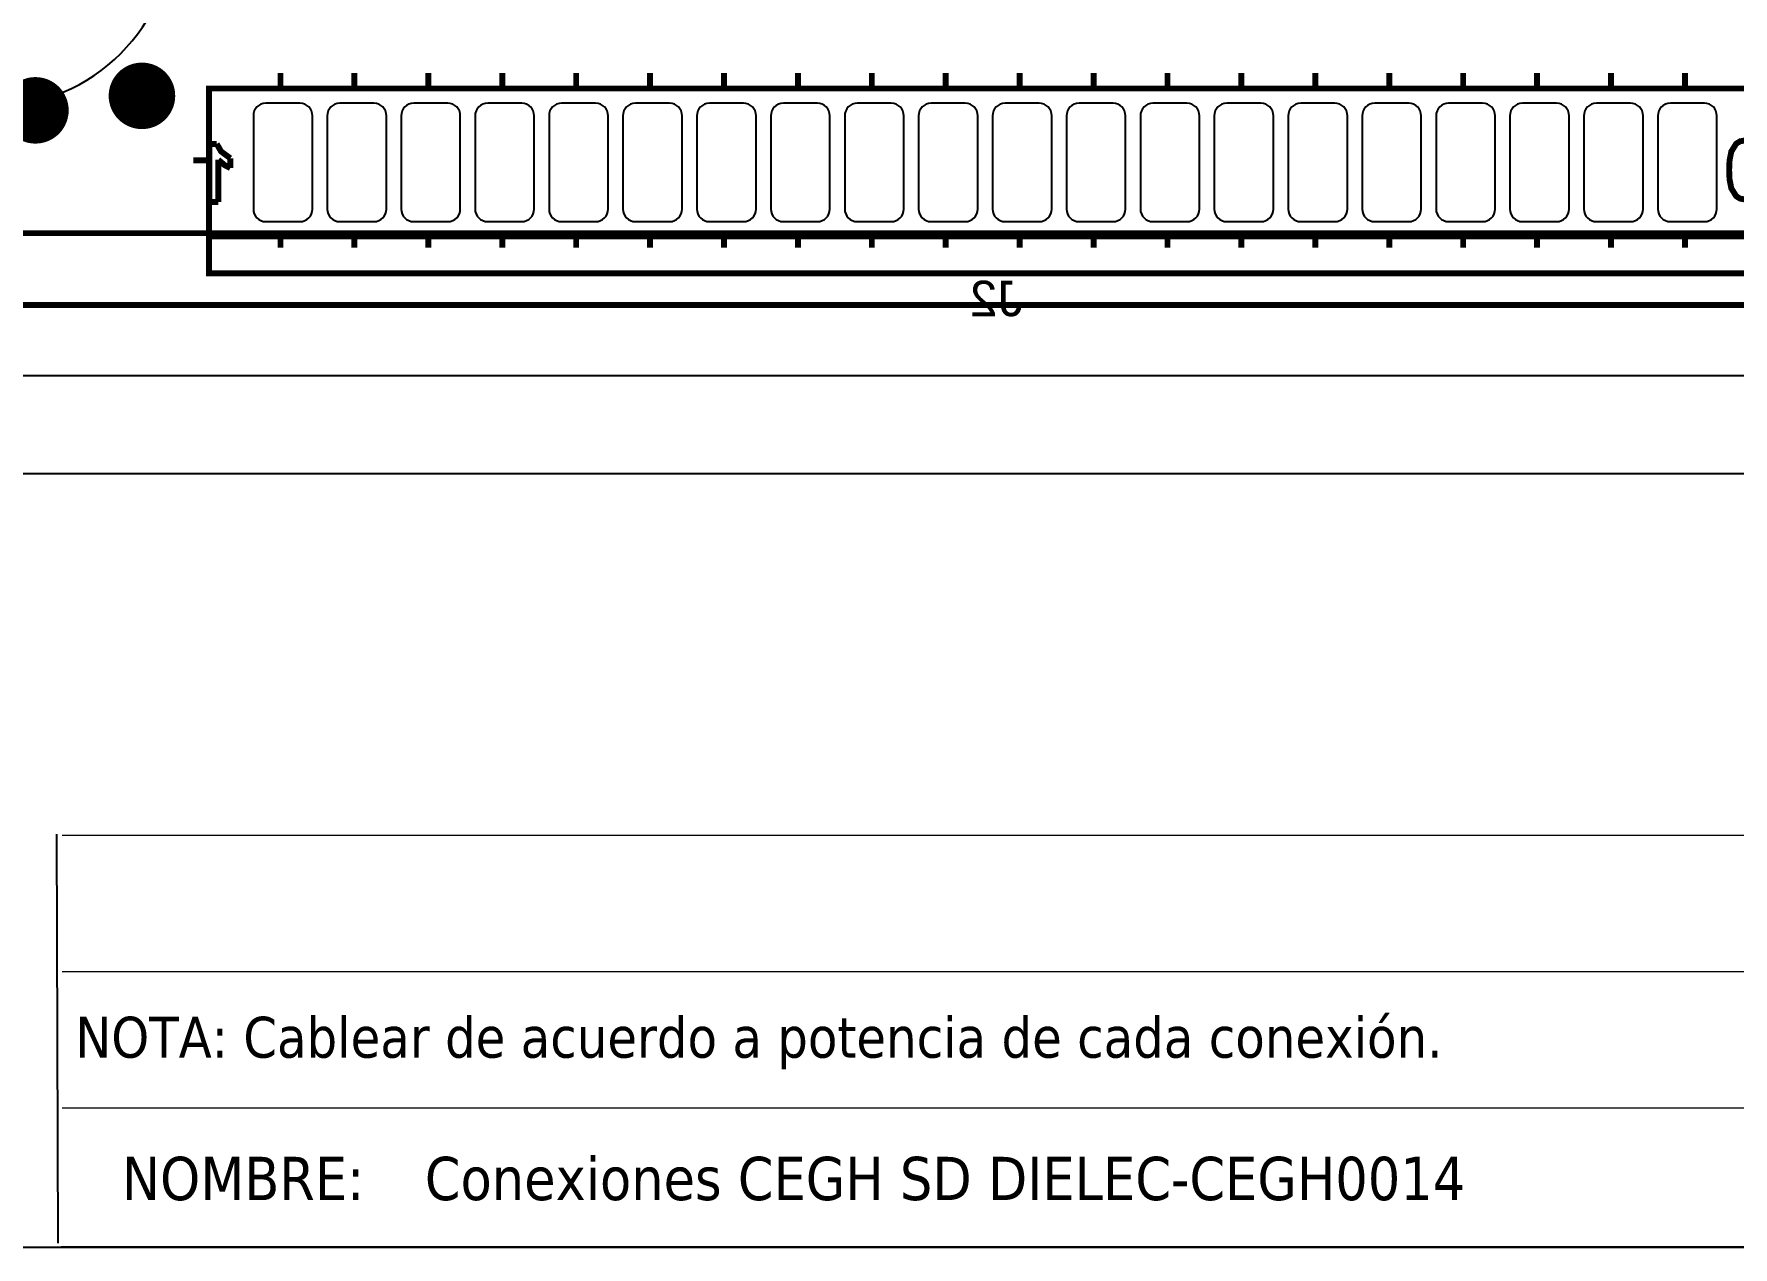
# Model space of a CAD drawing. Header units: inches. Extents: x 15 to 148, y 10 to 111.
# Drawn here: x 136.76 to 141.93, y 94.57 to 98.27 of the extents above; entities that cross this region are included whole.
import ezdxf

# ---------------------------------------------------------------- set-up
doc = ezdxf.new("R2010")
doc.units = ezdxf.units.IN
doc.header["$MEASUREMENT"] = 0
doc.linetypes.add('CENTERX2', pattern=[20.32, 12.7, -2.54, 2.54, -2.54])
doc.layers.add('BLK_12AWG', color=7, linetype='Continuous')
doc.layers.add('DESC', color=1, linetype='Continuous')
doc.styles.add('SLDTEXTSTYLE0', font='tahoma.ttf')

# ---------------------------------------------------------------- blocks, each defined once
blk = doc.blocks.new('EPAD')
at = {"const_width": 0.5}
blk.add_lwpolyline([(-0.25, 0, 1), (0.25, 0, 1)], format="xyb", close=True, dxfattribs=at)
blk = doc.blocks.new('CIELEC-CFLH-V0016')
at = {"const_width": 0.008}
for points in [[(118.2263, 100.8837), (123.5652, 100.8837), (123.5652, 104.36), (118.2263, 104.36), (118.2263, 100.8837)], [(118.2263, 100.8837), (123.5652, 100.8837), (123.5652, 104.36), (118.2263, 104.36), (118.2263, 100.8837)], [(118.2263, 100.8837), (123.5652, 100.8837), (123.5652, 104.36), (118.2263, 104.36), (118.2263, 100.8837)], [(119.0282, 100.9266), (121.1282, 100.9266), (121.1282, 101.1766), (119.0282, 101.1766), (119.0282, 100.9266)], [(119.0282, 100.9266), (121.1282, 100.9266), (121.1282, 101.1766), (119.0282, 101.1766), (119.0282, 100.9266)], [(119.0282, 100.9266), (121.1282, 100.9266), (121.1282, 101.1766), (119.0282, 101.1766), (119.0282, 100.9266)], [(119.1315, 101.1777), (119.1315, 101.1974)], [(119.1315, 101.1777), (119.1315, 101.1974)], [(119.1315, 101.1777), (119.1315, 101.1974)], [(119.2315, 101.1777), (119.2315, 101.1974)], [(119.2315, 101.1777), (119.2315, 101.1974)], [(119.2315, 101.1777), (119.2315, 101.1974)], [(119.3315, 101.1777), (119.3315, 101.1974)], [(119.3315, 101.1777), (119.3315, 101.1974)], [(119.3315, 101.1777), (119.3315, 101.1974)], [(119.4315, 101.1777), (119.4315, 101.1974)], [(119.4315, 101.1777), (119.4315, 101.1974)], [(119.4315, 101.1777), (119.4315, 101.1974)], [(119.5315, 101.1777), (119.5315, 101.1974)], [(119.5315, 101.1777), (119.5315, 101.1974)], [(119.5315, 101.1777), (119.5315, 101.1974)], [(119.6315, 101.1777), (119.6315, 101.1974)], [(119.6315, 101.1777), (119.6315, 101.1974)], [(119.6315, 101.1777), (119.6315, 101.1974)], [(119.7315, 101.1777), (119.7315, 101.1974)], [(119.7315, 101.1777), (119.7315, 101.1974)], [(119.7315, 101.1777), (119.7315, 101.1974)], [(119.8315, 101.1777), (119.8315, 101.1974)], [(119.8315, 101.1777), (119.8315, 101.1974)], [(119.8315, 101.1777), (119.8315, 101.1974)], [(119.9315, 101.1777), (119.9315, 101.1974)], [(119.9315, 101.1777), (119.9315, 101.1974)], [(119.9315, 101.1777), (119.9315, 101.1974)], [(120.0315, 101.1777), (120.0315, 101.1974)], [(120.0315, 101.1777), (120.0315, 101.1974)], [(120.0315, 101.1777), (120.0315, 101.1974)], [(120.1315, 101.1777), (120.1315, 101.1974)], [(120.1315, 101.1777), (120.1315, 101.1974)], [(120.1315, 101.1777), (120.1315, 101.1974)], [(120.2315, 101.1777), (120.2315, 101.1974)], [(120.2315, 101.1777), (120.2315, 101.1974)], [(120.2315, 101.1777), (120.2315, 101.1974)], [(120.3315, 101.1777), (120.3315, 101.1974)], [(120.3315, 101.1777), (120.3315, 101.1974)], [(120.3315, 101.1777), (120.3315, 101.1974)], [(120.4315, 101.1777), (120.4315, 101.1974)], [(120.4315, 101.1777), (120.4315, 101.1974)], [(120.4315, 101.1777), (120.4315, 101.1974)], [(120.5315, 101.1777), (120.5315, 101.1974)], [(120.5315, 101.1777), (120.5315, 101.1974)], [(120.5315, 101.1777), (120.5315, 101.1974)], [(120.6315, 101.1777), (120.6315, 101.1974)], [(120.6315, 101.1777), (120.6315, 101.1974)], [(120.6315, 101.1777), (120.6315, 101.1974)], [(120.7315, 101.1777), (120.7315, 101.1974)], [(120.7315, 101.1777), (120.7315, 101.1974)], [(120.7315, 101.1777), (120.7315, 101.1974)], [(120.8315, 101.1777), (120.8315, 101.1974)], [(120.8315, 101.1777), (120.8315, 101.1974)], [(120.8315, 101.1777), (120.8315, 101.1974)], [(120.9315, 101.1777), (120.9315, 101.1974)], [(120.9315, 101.1777), (120.9315, 101.1974)], [(120.9315, 101.1777), (120.9315, 101.1974)], [(121.0315, 101.1777), (121.0315, 101.1974)], [(121.0315, 101.1777), (121.0315, 101.1974)], [(121.0315, 101.1777), (121.0315, 101.1974)], [(119.0507, 101.1063), (119.0569, 101.1052), (119.0622, 101.1019), (119.0688, 101.0913), (119.0712, 101.079), (119.0717, 101.0664)], [(119.0507, 101.1063), (119.0569, 101.1052), (119.0622, 101.1019), (119.0688, 101.0913), (119.0712, 101.079), (119.0717, 101.0664)], [(119.0507, 101.1063), (119.0569, 101.1052), (119.0622, 101.1019), (119.0688, 101.0913), (119.0712, 101.079), (119.0717, 101.0664)], [(121.0993, 101.0823), (121.1117, 101.0913), (121.1178, 101.1017)], [(121.0993, 101.0823), (121.1117, 101.0913), (121.1178, 101.1017)], [(121.0993, 101.0823), (121.1117, 101.0913), (121.1178, 101.1017)], [(121.1178, 101.1017), (121.1279, 101.1017)], [(121.1178, 101.1017), (121.1279, 101.1017)], [(121.1178, 101.1017), (121.1279, 101.1017)], [(121.1279, 101.1017), (121.1279, 101.023)], [(121.1279, 101.1017), (121.1279, 101.023)], [(121.1279, 101.1017), (121.1279, 101.023)], [(119.0717, 101.0664), (119.0712, 101.0539), (119.0688, 101.0416), (119.0622, 101.031), (119.057, 101.0277), (119.0508, 101.0266)], [(119.0717, 101.0664), (119.0712, 101.0539), (119.0688, 101.0416), (119.0622, 101.031), (119.057, 101.0277), (119.0508, 101.0266)], [(119.0717, 101.0664), (119.0712, 101.0539), (119.0688, 101.0416), (119.0622, 101.031), (119.057, 101.0277), (119.0508, 101.0266)], [(121.0993, 101.069), (121.0993, 101.0823)], [(121.0993, 101.069), (121.0993, 101.0823)], [(121.0993, 101.069), (121.0993, 101.0823)], [(121.1156, 101.0802), (121.1071, 101.073), (121.0993, 101.069)], [(121.1156, 101.0802), (121.1071, 101.073), (121.0993, 101.069)], [(121.1156, 101.0802), (121.1071, 101.073), (121.0993, 101.069)], [(121.1156, 101.023), (121.1156, 101.0802)], [(121.1156, 101.023), (121.1156, 101.0802)], [(121.1156, 101.023), (121.1156, 101.0802)], [(121.1299, 101.0793), (121.1496, 101.0793)], [(121.1299, 101.0793), (121.1496, 101.0793)], [(121.1299, 101.0793), (121.1496, 101.0793)], [(121.1279, 101.023), (121.1156, 101.023)], [(121.1279, 101.023), (121.1156, 101.023)], [(121.1279, 101.023), (121.1156, 101.023)], [(118.5803, 100.9809), (119.0921, 100.9809)], [(118.5803, 100.9809), (119.0921, 100.9809)], [(118.5803, 100.9809), (119.0921, 100.9809)], [(121.1282, 100.9766), (119.0282, 100.9766)], [(121.1282, 100.9766), (119.0282, 100.9766)], [(121.1282, 100.9766), (119.0282, 100.9766)], [(119.0921, 100.9809), (119.1708, 100.9809)], [(119.0921, 100.9809), (119.1708, 100.9809)], [(119.0921, 100.9809), (119.1708, 100.9809)], [(119.1315, 100.9809), (119.1315, 100.9612)], [(119.1315, 100.9809), (119.1315, 100.9612)], [(119.1315, 100.9809), (119.1315, 100.9612)], [(119.1708, 100.9809), (119.1921, 100.9809)], [(119.1708, 100.9809), (119.1921, 100.9809)], [(119.1708, 100.9809), (119.1921, 100.9809)], [(119.1921, 100.9809), (119.2708, 100.9809)], [(119.1921, 100.9809), (119.2708, 100.9809)], [(119.1921, 100.9809), (119.2708, 100.9809)], [(119.2315, 100.9809), (119.2315, 100.9612)], [(119.2315, 100.9809), (119.2315, 100.9612)], [(119.2315, 100.9809), (119.2315, 100.9612)], [(119.2708, 100.9809), (119.2921, 100.9809)], [(119.2708, 100.9809), (119.2921, 100.9809)], [(119.2708, 100.9809), (119.2921, 100.9809)], [(119.2921, 100.9809), (119.3708, 100.9809)], [(119.2921, 100.9809), (119.3708, 100.9809)], [(119.2921, 100.9809), (119.3708, 100.9809)], [(119.3315, 100.9809), (119.3315, 100.9612)], [(119.3315, 100.9809), (119.3315, 100.9612)], [(119.3315, 100.9809), (119.3315, 100.9612)], [(119.3708, 100.9809), (119.3921, 100.9809)], [(119.3708, 100.9809), (119.3921, 100.9809)], [(119.3708, 100.9809), (119.3921, 100.9809)], [(119.3921, 100.9809), (119.4708, 100.9809)], [(119.3921, 100.9809), (119.4708, 100.9809)], [(119.3921, 100.9809), (119.4708, 100.9809)], [(119.4315, 100.9809), (119.4315, 100.9612)], [(119.4315, 100.9809), (119.4315, 100.9612)], [(119.4315, 100.9809), (119.4315, 100.9612)], [(119.4708, 100.9809), (119.4921, 100.9809)], [(119.4708, 100.9809), (119.4921, 100.9809)], [(119.4708, 100.9809), (119.4921, 100.9809)], [(119.4921, 100.9809), (119.5708, 100.9809)], [(119.4921, 100.9809), (119.5708, 100.9809)], [(119.4921, 100.9809), (119.5708, 100.9809)], [(119.5315, 100.9809), (119.5315, 100.9612)], [(119.5315, 100.9809), (119.5315, 100.9612)], [(119.5315, 100.9809), (119.5315, 100.9612)], [(119.5708, 100.9809), (119.5921, 100.9809)], [(119.5708, 100.9809), (119.5921, 100.9809)], [(119.5708, 100.9809), (119.5921, 100.9809)], [(119.5921, 100.9809), (119.6708, 100.9809)], [(119.5921, 100.9809), (119.6708, 100.9809)], [(119.5921, 100.9809), (119.6708, 100.9809)], [(119.6315, 100.9809), (119.6315, 100.9612)], [(119.6315, 100.9809), (119.6315, 100.9612)], [(119.6315, 100.9809), (119.6315, 100.9612)], [(119.6708, 100.9809), (119.6921, 100.9809)], [(119.6708, 100.9809), (119.6921, 100.9809)], [(119.6708, 100.9809), (119.6921, 100.9809)], [(119.6921, 100.9809), (119.7708, 100.9809)], [(119.6921, 100.9809), (119.7708, 100.9809)], [(119.6921, 100.9809), (119.7708, 100.9809)], [(119.7315, 100.9809), (119.7315, 100.9612)], [(119.7315, 100.9809), (119.7315, 100.9612)], [(119.7315, 100.9809), (119.7315, 100.9612)], [(119.7708, 100.9809), (119.7921, 100.9809)], [(119.7708, 100.9809), (119.7921, 100.9809)], [(119.7708, 100.9809), (119.7921, 100.9809)], [(119.7921, 100.9809), (119.8708, 100.9809)], [(119.7921, 100.9809), (119.8708, 100.9809)], [(119.7921, 100.9809), (119.8708, 100.9809)], [(119.8315, 100.9809), (119.8315, 100.9612)], [(119.8315, 100.9809), (119.8315, 100.9612)], [(119.8315, 100.9809), (119.8315, 100.9612)], [(119.8708, 100.9809), (119.8921, 100.9809)], [(119.8708, 100.9809), (119.8921, 100.9809)], [(119.8708, 100.9809), (119.8921, 100.9809)], [(119.8921, 100.9809), (119.9708, 100.9809)], [(119.8921, 100.9809), (119.9708, 100.9809)], [(119.8921, 100.9809), (119.9708, 100.9809)], [(119.9315, 100.9809), (119.9315, 100.9612)], [(119.9315, 100.9809), (119.9315, 100.9612)], [(119.9315, 100.9809), (119.9315, 100.9612)], [(119.9708, 100.9809), (119.9921, 100.9809)], [(119.9708, 100.9809), (119.9921, 100.9809)], [(119.9708, 100.9809), (119.9921, 100.9809)], [(119.9921, 100.9809), (120.0708, 100.9809)], [(119.9921, 100.9809), (120.0708, 100.9809)], [(119.9921, 100.9809), (120.0708, 100.9809)], [(120.0315, 100.9809), (120.0315, 100.9612)], [(120.0315, 100.9809), (120.0315, 100.9612)], [(120.0315, 100.9809), (120.0315, 100.9612)], [(120.0708, 100.9809), (120.0921, 100.9809)], [(120.0708, 100.9809), (120.0921, 100.9809)], [(120.0708, 100.9809), (120.0921, 100.9809)], [(120.0921, 100.9809), (120.1708, 100.9809)], [(120.0921, 100.9809), (120.1708, 100.9809)], [(120.0921, 100.9809), (120.1708, 100.9809)], [(120.1315, 100.9809), (120.1315, 100.9612)], [(120.1315, 100.9809), (120.1315, 100.9612)], [(120.1315, 100.9809), (120.1315, 100.9612)], [(120.1708, 100.9809), (120.1921, 100.9809)], [(120.1708, 100.9809), (120.1921, 100.9809)], [(120.1708, 100.9809), (120.1921, 100.9809)], [(120.1921, 100.9809), (120.2708, 100.9809)], [(120.1921, 100.9809), (120.2708, 100.9809)], [(120.1921, 100.9809), (120.2708, 100.9809)], [(120.2315, 100.9809), (120.2315, 100.9612)], [(120.2315, 100.9809), (120.2315, 100.9612)], [(120.2315, 100.9809), (120.2315, 100.9612)], [(120.2708, 100.9809), (120.2921, 100.9809)], [(120.2708, 100.9809), (120.2921, 100.9809)], [(120.2708, 100.9809), (120.2921, 100.9809)], [(120.2921, 100.9809), (120.3708, 100.9809)], [(120.2921, 100.9809), (120.3708, 100.9809)], [(120.2921, 100.9809), (120.3708, 100.9809)], [(120.3315, 100.9809), (120.3315, 100.9612)], [(120.3315, 100.9809), (120.3315, 100.9612)], [(120.3315, 100.9809), (120.3315, 100.9612)], [(120.3708, 100.9809), (120.3921, 100.9809)], [(120.3708, 100.9809), (120.3921, 100.9809)], [(120.3708, 100.9809), (120.3921, 100.9809)], [(120.3921, 100.9809), (120.4708, 100.9809)], [(120.3921, 100.9809), (120.4708, 100.9809)], [(120.3921, 100.9809), (120.4708, 100.9809)], [(120.4315, 100.9809), (120.4315, 100.9612)], [(120.4315, 100.9809), (120.4315, 100.9612)], [(120.4315, 100.9809), (120.4315, 100.9612)], [(120.4708, 100.9809), (120.4921, 100.9809)], [(120.4708, 100.9809), (120.4921, 100.9809)], [(120.4708, 100.9809), (120.4921, 100.9809)], [(120.4921, 100.9809), (120.5708, 100.9809)], [(120.4921, 100.9809), (120.5708, 100.9809)], [(120.4921, 100.9809), (120.5708, 100.9809)], [(120.5315, 100.9809), (120.5315, 100.9612)], [(120.5315, 100.9809), (120.5315, 100.9612)], [(120.5315, 100.9809), (120.5315, 100.9612)], [(120.5708, 100.9809), (120.5921, 100.9809)], [(120.5708, 100.9809), (120.5921, 100.9809)], [(120.5708, 100.9809), (120.5921, 100.9809)], [(120.5921, 100.9809), (120.6708, 100.9809)], [(120.5921, 100.9809), (120.6708, 100.9809)], [(120.5921, 100.9809), (120.6708, 100.9809)], [(120.6315, 100.9809), (120.6315, 100.9612)], [(120.6315, 100.9809), (120.6315, 100.9612)], [(120.6315, 100.9809), (120.6315, 100.9612)], [(120.6708, 100.9809), (120.6921, 100.9809)], [(120.6708, 100.9809), (120.6921, 100.9809)], [(120.6708, 100.9809), (120.6921, 100.9809)], [(120.6921, 100.9809), (120.7708, 100.9809)], [(120.6921, 100.9809), (120.7708, 100.9809)], [(120.6921, 100.9809), (120.7708, 100.9809)], [(120.7315, 100.9809), (120.7315, 100.9612)], [(120.7315, 100.9809), (120.7315, 100.9612)], [(120.7315, 100.9809), (120.7315, 100.9612)], [(120.7708, 100.9809), (120.7921, 100.9809)], [(120.7708, 100.9809), (120.7921, 100.9809)], [(120.7708, 100.9809), (120.7921, 100.9809)], [(120.7921, 100.9809), (120.8708, 100.9809)], [(120.7921, 100.9809), (120.8708, 100.9809)], [(120.7921, 100.9809), (120.8708, 100.9809)], [(120.8315, 100.9809), (120.8315, 100.9612)], [(120.8315, 100.9809), (120.8315, 100.9612)], [(120.8315, 100.9809), (120.8315, 100.9612)], [(120.8708, 100.9809), (120.8921, 100.9809)], [(120.8708, 100.9809), (120.8921, 100.9809)], [(120.8708, 100.9809), (120.8921, 100.9809)], [(120.8921, 100.9809), (120.9708, 100.9809)], [(120.8921, 100.9809), (120.9708, 100.9809)], [(120.8921, 100.9809), (120.9708, 100.9809)], [(120.9315, 100.9809), (120.9315, 100.9612)], [(120.9315, 100.9809), (120.9315, 100.9612)], [(120.9315, 100.9809), (120.9315, 100.9612)], [(120.9708, 100.9809), (120.9921, 100.9809)], [(120.9708, 100.9809), (120.9921, 100.9809)], [(120.9708, 100.9809), (120.9921, 100.9809)], [(120.9921, 100.9809), (121.0708, 100.9809)], [(120.9921, 100.9809), (121.0708, 100.9809)], [(120.9921, 100.9809), (121.0708, 100.9809)], [(121.0315, 100.9809), (121.0315, 100.9612)], [(121.0315, 100.9809), (121.0315, 100.9612)], [(121.0315, 100.9809), (121.0315, 100.9612)], [(121.0708, 100.9809), (122.2417, 100.9809)], [(121.0708, 100.9809), (122.2417, 100.9809)], [(121.0708, 100.9809), (122.2417, 100.9809)]]:
    blk.add_lwpolyline(points, dxfattribs=at)
for points in [[(119.1512, 100.9966), (119.1052, 100.9966), (119.1018, 100.9969), (119.0985, 100.9979), (119.0957, 100.9994), (119.0931, 101.0015), (119.0911, 101.004), (119.0895, 101.0069), (119.0886, 101.0101), (119.0882, 101.0136), (119.0882, 101.1396), (119.0886, 101.143), (119.0895, 101.1463), (119.0911, 101.1492), (119.0931, 101.1517), (119.0957, 101.1537), (119.0985, 101.1553), (119.1018, 101.1562), (119.1052, 101.1566), (119.1512, 101.1566), (119.1547, 101.1562), (119.1579, 101.1553), (119.1608, 101.1537), (119.1633, 101.1517), (119.1654, 101.1492), (119.1669, 101.1463), (119.1679, 101.143), (119.1682, 101.1396), (119.1682, 101.0136), (119.1679, 101.0101), (119.1669, 101.0069), (119.1654, 101.004), (119.1633, 101.0015), (119.1608, 100.9994), (119.1579, 100.9979), (119.1547, 100.9969), (119.1512, 100.9966)], [(119.2512, 100.9966), (119.2052, 100.9966), (119.2018, 100.9969), (119.1985, 100.9979), (119.1957, 100.9994), (119.1931, 101.0015), (119.1911, 101.004), (119.1895, 101.0069), (119.1886, 101.0101), (119.1882, 101.0136), (119.1882, 101.1396), (119.1886, 101.143), (119.1895, 101.1463), (119.1911, 101.1492), (119.1931, 101.1517), (119.1957, 101.1537), (119.1985, 101.1553), (119.2018, 101.1562), (119.2052, 101.1566), (119.2512, 101.1566), (119.2547, 101.1562), (119.2579, 101.1553), (119.2608, 101.1537), (119.2633, 101.1517), (119.2654, 101.1492), (119.2669, 101.1463), (119.2679, 101.143), (119.2682, 101.1396), (119.2682, 101.0136), (119.2679, 101.0101), (119.2669, 101.0069), (119.2654, 101.004), (119.2633, 101.0015), (119.2608, 100.9994), (119.2579, 100.9979), (119.2547, 100.9969), (119.2512, 100.9966)], [(119.3512, 100.9966), (119.3052, 100.9966), (119.3018, 100.9969), (119.2985, 100.9979), (119.2957, 100.9994), (119.2931, 101.0015), (119.2911, 101.004), (119.2895, 101.0069), (119.2886, 101.0101), (119.2882, 101.0136), (119.2882, 101.1396), (119.2886, 101.143), (119.2895, 101.1463), (119.2911, 101.1492), (119.2931, 101.1517), (119.2957, 101.1537), (119.2985, 101.1553), (119.3018, 101.1562), (119.3052, 101.1566), (119.3512, 101.1566), (119.3547, 101.1562), (119.3579, 101.1553), (119.3608, 101.1537), (119.3633, 101.1517), (119.3654, 101.1492), (119.3669, 101.1463), (119.3679, 101.143), (119.3682, 101.1396), (119.3682, 101.0136), (119.3679, 101.0101), (119.3669, 101.0069), (119.3654, 101.004), (119.3633, 101.0015), (119.3608, 100.9994), (119.3579, 100.9979), (119.3547, 100.9969), (119.3512, 100.9966)], [(119.4512, 100.9966), (119.4052, 100.9966), (119.4018, 100.9969), (119.3985, 100.9979), (119.3957, 100.9994), (119.3931, 101.0015), (119.3911, 101.004), (119.3895, 101.0069), (119.3886, 101.0101), (119.3882, 101.0136), (119.3882, 101.1396), (119.3886, 101.143), (119.3895, 101.1463), (119.3911, 101.1492), (119.3931, 101.1517), (119.3957, 101.1537), (119.3985, 101.1553), (119.4018, 101.1562), (119.4052, 101.1566), (119.4512, 101.1566), (119.4547, 101.1562), (119.4579, 101.1553), (119.4608, 101.1537), (119.4633, 101.1517), (119.4654, 101.1492), (119.4669, 101.1463), (119.4679, 101.143), (119.4682, 101.1396), (119.4682, 101.0136), (119.4679, 101.0101), (119.4669, 101.0069), (119.4654, 101.004), (119.4633, 101.0015), (119.4608, 100.9994), (119.4579, 100.9979), (119.4547, 100.9969), (119.4512, 100.9966)], [(119.5512, 100.9966), (119.5052, 100.9966), (119.5018, 100.9969), (119.4985, 100.9979), (119.4957, 100.9994), (119.4931, 101.0015), (119.4911, 101.004), (119.4895, 101.0069), (119.4886, 101.0101), (119.4882, 101.0136), (119.4882, 101.1396), (119.4886, 101.143), (119.4895, 101.1463), (119.4911, 101.1492), (119.4931, 101.1517), (119.4957, 101.1537), (119.4985, 101.1553), (119.5018, 101.1562), (119.5052, 101.1566), (119.5512, 101.1566), (119.5547, 101.1562), (119.5579, 101.1553), (119.5608, 101.1537), (119.5633, 101.1517), (119.5654, 101.1492), (119.5669, 101.1463), (119.5679, 101.143), (119.5682, 101.1396), (119.5682, 101.0136), (119.5679, 101.0101), (119.5669, 101.0069), (119.5654, 101.004), (119.5633, 101.0015), (119.5608, 100.9994), (119.5579, 100.9979), (119.5547, 100.9969), (119.5512, 100.9966)], [(119.6512, 100.9966), (119.6052, 100.9966), (119.6018, 100.9969), (119.5985, 100.9979), (119.5957, 100.9994), (119.5931, 101.0015), (119.5911, 101.004), (119.5895, 101.0069), (119.5886, 101.0101), (119.5882, 101.0136), (119.5882, 101.1396), (119.5886, 101.143), (119.5895, 101.1463), (119.5911, 101.1492), (119.5931, 101.1517), (119.5957, 101.1537), (119.5985, 101.1553), (119.6018, 101.1562), (119.6052, 101.1566), (119.6512, 101.1566), (119.6547, 101.1562), (119.6579, 101.1553), (119.6608, 101.1537), (119.6633, 101.1517), (119.6654, 101.1492), (119.6669, 101.1463), (119.6679, 101.143), (119.6682, 101.1396), (119.6682, 101.0136), (119.6679, 101.0101), (119.6669, 101.0069), (119.6654, 101.004), (119.6633, 101.0015), (119.6608, 100.9994), (119.6579, 100.9979), (119.6547, 100.9969), (119.6512, 100.9966)], [(119.7512, 100.9966), (119.7052, 100.9966), (119.7018, 100.9969), (119.6985, 100.9979), (119.6957, 100.9994), (119.6931, 101.0015), (119.6911, 101.004), (119.6895, 101.0069), (119.6886, 101.0101), (119.6882, 101.0136), (119.6882, 101.1396), (119.6886, 101.143), (119.6895, 101.1463), (119.6911, 101.1492), (119.6931, 101.1517), (119.6957, 101.1537), (119.6985, 101.1553), (119.7018, 101.1562), (119.7052, 101.1566), (119.7512, 101.1566), (119.7547, 101.1562), (119.7579, 101.1553), (119.7608, 101.1537), (119.7633, 101.1517), (119.7654, 101.1492), (119.7669, 101.1463), (119.7679, 101.143), (119.7682, 101.1396), (119.7682, 101.0136), (119.7679, 101.0101), (119.7669, 101.0069), (119.7654, 101.004), (119.7633, 101.0015), (119.7608, 100.9994), (119.7579, 100.9979), (119.7547, 100.9969), (119.7512, 100.9966)], [(119.8512, 100.9966), (119.8052, 100.9966), (119.8018, 100.9969), (119.7985, 100.9979), (119.7957, 100.9994), (119.7931, 101.0015), (119.7911, 101.004), (119.7895, 101.0069), (119.7886, 101.0101), (119.7882, 101.0136), (119.7882, 101.1396), (119.7886, 101.143), (119.7895, 101.1463), (119.7911, 101.1492), (119.7931, 101.1517), (119.7957, 101.1537), (119.7985, 101.1553), (119.8018, 101.1562), (119.8052, 101.1566), (119.8512, 101.1566), (119.8547, 101.1562), (119.8579, 101.1553), (119.8608, 101.1537), (119.8633, 101.1517), (119.8654, 101.1492), (119.8669, 101.1463), (119.8679, 101.143), (119.8682, 101.1396), (119.8682, 101.0136), (119.8679, 101.0101), (119.8669, 101.0069), (119.8654, 101.004), (119.8633, 101.0015), (119.8608, 100.9994), (119.8579, 100.9979), (119.8547, 100.9969), (119.8512, 100.9966)], [(119.9512, 100.9966), (119.9052, 100.9966), (119.9018, 100.9969), (119.8985, 100.9979), (119.8957, 100.9994), (119.8931, 101.0015), (119.8911, 101.004), (119.8895, 101.0069), (119.8886, 101.0101), (119.8882, 101.0136), (119.8882, 101.1396), (119.8886, 101.143), (119.8895, 101.1463), (119.8911, 101.1492), (119.8931, 101.1517), (119.8957, 101.1537), (119.8985, 101.1553), (119.9018, 101.1562), (119.9052, 101.1566), (119.9512, 101.1566), (119.9547, 101.1562), (119.9579, 101.1553), (119.9608, 101.1537), (119.9633, 101.1517), (119.9654, 101.1492), (119.9669, 101.1463), (119.9679, 101.143), (119.9682, 101.1396), (119.9682, 101.0136), (119.9679, 101.0101), (119.9669, 101.0069), (119.9654, 101.004), (119.9633, 101.0015), (119.9608, 100.9994), (119.9579, 100.9979), (119.9547, 100.9969), (119.9512, 100.9966)], [(120.0512, 100.9966), (120.0052, 100.9966), (120.0018, 100.9969), (119.9985, 100.9979), (119.9957, 100.9994), (119.9931, 101.0015), (119.9911, 101.004), (119.9895, 101.0069), (119.9886, 101.0101), (119.9882, 101.0136), (119.9882, 101.1396), (119.9886, 101.143), (119.9895, 101.1463), (119.9911, 101.1492), (119.9931, 101.1517), (119.9957, 101.1537), (119.9985, 101.1553), (120.0018, 101.1562), (120.0052, 101.1566), (120.0512, 101.1566), (120.0547, 101.1562), (120.0579, 101.1553), (120.0608, 101.1537), (120.0633, 101.1517), (120.0654, 101.1492), (120.0669, 101.1463), (120.0679, 101.143), (120.0682, 101.1396), (120.0682, 101.0136), (120.0679, 101.0101), (120.0669, 101.0069), (120.0654, 101.004), (120.0633, 101.0015), (120.0608, 100.9994), (120.0579, 100.9979), (120.0547, 100.9969), (120.0512, 100.9966)], [(120.1512, 100.9966), (120.1052, 100.9966), (120.1018, 100.9969), (120.0985, 100.9979), (120.0957, 100.9994), (120.0931, 101.0015), (120.0911, 101.004), (120.0895, 101.0069), (120.0886, 101.0101), (120.0882, 101.0136), (120.0882, 101.1396), (120.0886, 101.143), (120.0895, 101.1463), (120.0911, 101.1492), (120.0931, 101.1517), (120.0957, 101.1537), (120.0985, 101.1553), (120.1018, 101.1562), (120.1052, 101.1566), (120.1512, 101.1566), (120.1547, 101.1562), (120.1579, 101.1553), (120.1608, 101.1537), (120.1633, 101.1517), (120.1654, 101.1492), (120.1669, 101.1463), (120.1679, 101.143), (120.1682, 101.1396), (120.1682, 101.0136), (120.1679, 101.0101), (120.1669, 101.0069), (120.1654, 101.004), (120.1633, 101.0015), (120.1608, 100.9994), (120.1579, 100.9979), (120.1547, 100.9969), (120.1512, 100.9966)], [(120.2512, 100.9966), (120.2052, 100.9966), (120.2018, 100.9969), (120.1985, 100.9979), (120.1957, 100.9994), (120.1931, 101.0015), (120.1911, 101.004), (120.1895, 101.0069), (120.1886, 101.0101), (120.1882, 101.0136), (120.1882, 101.1396), (120.1886, 101.143), (120.1895, 101.1463), (120.1911, 101.1492), (120.1931, 101.1517), (120.1957, 101.1537), (120.1985, 101.1553), (120.2018, 101.1562), (120.2052, 101.1566), (120.2512, 101.1566), (120.2547, 101.1562), (120.2579, 101.1553), (120.2608, 101.1537), (120.2633, 101.1517), (120.2654, 101.1492), (120.2669, 101.1463), (120.2679, 101.143), (120.2682, 101.1396), (120.2682, 101.0136), (120.2679, 101.0101), (120.2669, 101.0069), (120.2654, 101.004), (120.2633, 101.0015), (120.2608, 100.9994), (120.2579, 100.9979), (120.2547, 100.9969), (120.2512, 100.9966)], [(120.3512, 100.9966), (120.3052, 100.9966), (120.3018, 100.9969), (120.2985, 100.9979), (120.2957, 100.9994), (120.2931, 101.0015), (120.2911, 101.004), (120.2895, 101.0069), (120.2886, 101.0101), (120.2882, 101.0136), (120.2882, 101.1396), (120.2886, 101.143), (120.2895, 101.1463), (120.2911, 101.1492), (120.2931, 101.1517), (120.2957, 101.1537), (120.2985, 101.1553), (120.3018, 101.1562), (120.3052, 101.1566), (120.3512, 101.1566), (120.3547, 101.1562), (120.3579, 101.1553), (120.3608, 101.1537), (120.3633, 101.1517), (120.3654, 101.1492), (120.3669, 101.1463), (120.3679, 101.143), (120.3682, 101.1396), (120.3682, 101.0136), (120.3679, 101.0101), (120.3669, 101.0069), (120.3654, 101.004), (120.3633, 101.0015), (120.3608, 100.9994), (120.3579, 100.9979), (120.3547, 100.9969), (120.3512, 100.9966)], [(120.4512, 100.9966), (120.4052, 100.9966), (120.4018, 100.9969), (120.3985, 100.9979), (120.3957, 100.9994), (120.3931, 101.0015), (120.3911, 101.004), (120.3895, 101.0069), (120.3886, 101.0101), (120.3882, 101.0136), (120.3882, 101.1396), (120.3886, 101.143), (120.3895, 101.1463), (120.3911, 101.1492), (120.3931, 101.1517), (120.3957, 101.1537), (120.3985, 101.1553), (120.4018, 101.1562), (120.4052, 101.1566), (120.4512, 101.1566), (120.4547, 101.1562), (120.4579, 101.1553), (120.4608, 101.1537), (120.4633, 101.1517), (120.4654, 101.1492), (120.4669, 101.1463), (120.4679, 101.143), (120.4682, 101.1396), (120.4682, 101.0136), (120.4679, 101.0101), (120.4669, 101.0069), (120.4654, 101.004), (120.4633, 101.0015), (120.4608, 100.9994), (120.4579, 100.9979), (120.4547, 100.9969), (120.4512, 100.9966)], [(120.5512, 100.9966), (120.5052, 100.9966), (120.5018, 100.9969), (120.4985, 100.9979), (120.4957, 100.9994), (120.4931, 101.0015), (120.4911, 101.004), (120.4895, 101.0069), (120.4886, 101.0101), (120.4882, 101.0136), (120.4882, 101.1396), (120.4886, 101.143), (120.4895, 101.1463), (120.4911, 101.1492), (120.4931, 101.1517), (120.4957, 101.1537), (120.4985, 101.1553), (120.5018, 101.1562), (120.5052, 101.1566), (120.5512, 101.1566), (120.5547, 101.1562), (120.5579, 101.1553), (120.5608, 101.1537), (120.5633, 101.1517), (120.5654, 101.1492), (120.5669, 101.1463), (120.5679, 101.143), (120.5682, 101.1396), (120.5682, 101.0136), (120.5679, 101.0101), (120.5669, 101.0069), (120.5654, 101.004), (120.5633, 101.0015), (120.5608, 100.9994), (120.5579, 100.9979), (120.5547, 100.9969), (120.5512, 100.9966)], [(120.6512, 100.9966), (120.6052, 100.9966), (120.6018, 100.9969), (120.5985, 100.9979), (120.5957, 100.9994), (120.5931, 101.0015), (120.5911, 101.004), (120.5895, 101.0069), (120.5886, 101.0101), (120.5882, 101.0136), (120.5882, 101.1396), (120.5886, 101.143), (120.5895, 101.1463), (120.5911, 101.1492), (120.5931, 101.1517), (120.5957, 101.1537), (120.5985, 101.1553), (120.6018, 101.1562), (120.6052, 101.1566), (120.6512, 101.1566), (120.6547, 101.1562), (120.6579, 101.1553), (120.6608, 101.1537), (120.6633, 101.1517), (120.6654, 101.1492), (120.6669, 101.1463), (120.6679, 101.143), (120.6682, 101.1396), (120.6682, 101.0136), (120.6679, 101.0101), (120.6669, 101.0069), (120.6654, 101.004), (120.6633, 101.0015), (120.6608, 100.9994), (120.6579, 100.9979), (120.6547, 100.9969), (120.6512, 100.9966)], [(120.7512, 100.9966), (120.7052, 100.9966), (120.7018, 100.9969), (120.6985, 100.9979), (120.6957, 100.9994), (120.6931, 101.0015), (120.6911, 101.004), (120.6895, 101.0069), (120.6886, 101.0101), (120.6882, 101.0136), (120.6882, 101.1396), (120.6886, 101.143), (120.6895, 101.1463), (120.6911, 101.1492), (120.6931, 101.1517), (120.6957, 101.1537), (120.6985, 101.1553), (120.7018, 101.1562), (120.7052, 101.1566), (120.7512, 101.1566), (120.7547, 101.1562), (120.7579, 101.1553), (120.7608, 101.1537), (120.7633, 101.1517), (120.7654, 101.1492), (120.7669, 101.1463), (120.7679, 101.143), (120.7682, 101.1396), (120.7682, 101.0136), (120.7679, 101.0101), (120.7669, 101.0069), (120.7654, 101.004), (120.7633, 101.0015), (120.7608, 100.9994), (120.7579, 100.9979), (120.7547, 100.9969), (120.7512, 100.9966)], [(120.8512, 100.9966), (120.8052, 100.9966), (120.8018, 100.9969), (120.7985, 100.9979), (120.7957, 100.9994), (120.7931, 101.0015), (120.7911, 101.004), (120.7895, 101.0069), (120.7886, 101.0101), (120.7882, 101.0136), (120.7882, 101.1396), (120.7886, 101.143), (120.7895, 101.1463), (120.7911, 101.1492), (120.7931, 101.1517), (120.7957, 101.1537), (120.7985, 101.1553), (120.8018, 101.1562), (120.8052, 101.1566), (120.8512, 101.1566), (120.8547, 101.1562), (120.8579, 101.1553), (120.8608, 101.1537), (120.8633, 101.1517), (120.8654, 101.1492), (120.8669, 101.1463), (120.8679, 101.143), (120.8682, 101.1396), (120.8682, 101.0136), (120.8679, 101.0101), (120.8669, 101.0069), (120.8654, 101.004), (120.8633, 101.0015), (120.8608, 100.9994), (120.8579, 100.9979), (120.8547, 100.9969), (120.8512, 100.9966)], [(120.9512, 100.9966), (120.9052, 100.9966), (120.9018, 100.9969), (120.8985, 100.9979), (120.8957, 100.9994), (120.8931, 101.0015), (120.8911, 101.004), (120.8895, 101.0069), (120.8886, 101.0101), (120.8882, 101.0136), (120.8882, 101.1396), (120.8886, 101.143), (120.8895, 101.1463), (120.8911, 101.1492), (120.8931, 101.1517), (120.8957, 101.1537), (120.8985, 101.1553), (120.9018, 101.1562), (120.9052, 101.1566), (120.9512, 101.1566), (120.9547, 101.1562), (120.9579, 101.1553), (120.9608, 101.1537), (120.9633, 101.1517), (120.9654, 101.1492), (120.9669, 101.1463), (120.9679, 101.143), (120.9682, 101.1396), (120.9682, 101.0136), (120.9679, 101.0101), (120.9669, 101.0069), (120.9654, 101.004), (120.9633, 101.0015), (120.9608, 100.9994), (120.9579, 100.9979), (120.9547, 100.9969), (120.9512, 100.9966)], [(121.0512, 100.9966), (121.0052, 100.9966), (121.0018, 100.9969), (120.9985, 100.9979), (120.9957, 100.9994), (120.9931, 101.0015), (120.9911, 101.004), (120.9895, 101.0069), (120.9886, 101.0101), (120.9882, 101.0136), (120.9882, 101.1396), (120.9886, 101.143), (120.9895, 101.1463), (120.9911, 101.1492), (120.9931, 101.1517), (120.9957, 101.1537), (120.9985, 101.1553), (121.0018, 101.1562), (121.0052, 101.1566), (121.0512, 101.1566), (121.0547, 101.1562), (121.0579, 101.1553), (121.0608, 101.1537), (121.0633, 101.1517), (121.0654, 101.1492), (121.0669, 101.1463), (121.0679, 101.143), (121.0682, 101.1396), (121.0682, 101.0136), (121.0679, 101.0101), (121.0669, 101.0069), (121.0654, 101.004), (121.0633, 101.0015), (121.0608, 100.9994), (121.0579, 100.9979), (121.0547, 100.9969), (121.0512, 100.9966)]]:
    blk.add_lwpolyline(points, close=True)
blk.add_circle((121.4192, 101.3955), 0.2426)
blk.add_circle((121.4192, 101.3955), 0.2426)
blk.add_circle((121.4192, 101.3955), 0.2426)
at = {"xscale": 0.09, "yscale": 0.09}
for p in [(121.2189, 101.1667), (121.363, 101.1471)]:
    blk.add_blockref('EPAD', p, dxfattribs=at)
at = {"width": 1.041667}
blk.add_text('J2', height=0.048, dxfattribs=at).set_placement((120.0282, 100.8686))
blk.add_text('J2', height=0.048, dxfattribs=at).set_placement((120.0282, 100.8686))
blk.add_text('J2', height=0.048, dxfattribs=at).set_placement((120.0282, 100.8686))

msp = doc.modelspace()

# ---------------------------------------------------------------- linework, layer by layer
at = {"color": 7, "linetype": 'Continuous', "lineweight": 0}
for p, q in [((145.147, 95.8263), (136.8465, 95.8263)), ((143.0721, 95.4113), (136.8465, 95.4113)), ((147.637, 94.9963), (136.8465, 94.9963))]:
    msp.add_line(p, q, dxfattribs=at)
at = {"color": 7, "linetype": 'Continuous'}
msp.add_line((126.9102, 94.5738), (147.6602, 94.5738), dxfattribs=at)
at = {"color": 7, "linetype": 'CENTERX2', "lineweight": 0}
msp.add_line((136.8435, 94.5755), (147.637, 94.5755), dxfattribs=at)
at = {"layer": 'BLK_12AWG'}
for p, q in [((136.4435, 97.2269), (144.1115, 97.2269)), ((136.6427, 96.9284), (144.3704, 96.9284))]:
    msp.add_line(p, q, dxfattribs=at)
at = {"layer": 'DESC'}
msp.add_line((136.834, 94.5854), (136.83, 95.8311), dxfattribs=at)

# ---------------------------------------------------------------- block references
at = {"layer": 'BLK_12AWG', "xscale": -2.25, "yscale": 2.25, "zscale": 2.25}
msp.add_blockref('CIELEC-CFLH-V0016', (409.832, -129.5468), dxfattribs=at)

# ---------------------------------------------------------------- texts
at = {"color": 7, "linetype": 'Continuous', "lineweight": 0, "attachment_point": 1, "style": 'SLDTEXTSTYLE0'}
for s, insert, char_height in [('NOTA: Cablear de acuerdo a potencia de cada conexión.', (136.8862, 95.2748), 0.1245), ('\\pi-0.39529,l0.52705,t1.0541;NOMBRE:^IConexiones CEGH SD DIELEC-CEGH0014', (136.8966, 94.8484), 0.131763)]:
    msp.add_mtext(s, dxfattribs=dict(at, insert=insert, char_height=char_height))

doc.saveas('drawing.dxf')
